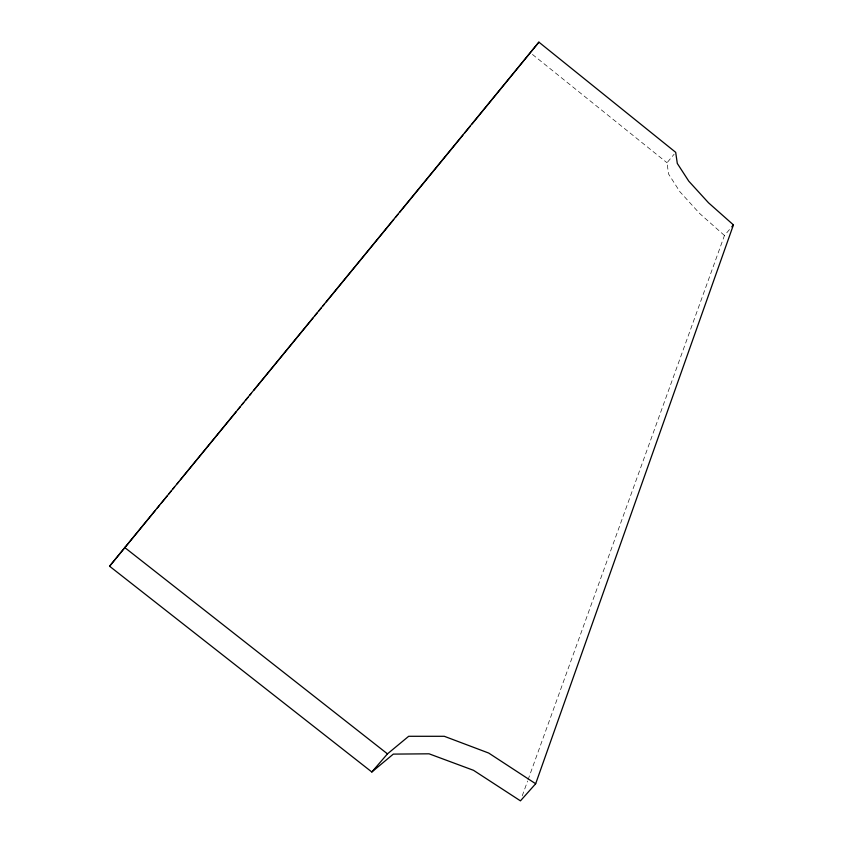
<?xml version="1.0" encoding="UTF-8"?>
<svg xmlns="http://www.w3.org/2000/svg" width="843" height="843" viewBox="0 0 843 843"><rect width="100%" height="100%" fill="white"/><g stroke="black" fill="none" stroke-linecap="round" stroke-linejoin="round"><path stroke-width="0.63" stroke-dasharray="4.21 3.16" d="M522.228 795.897L527.592 781.061M528.034 779.817L724.453 235.503L730.164 228.748M724.453 235.503L699.595 213.437L679.932 191.772L668.541 173.974L667.024 162.773L674.115 154.227M532.46 54.437L667.024 162.773"/><path stroke-width="1.26" d="M535.663 783.748L733.431 224.891L708.52 202.805L688.773 181.161L677.298 163.437L675.686 152.33L538.898 42.15L109.569 566.222L371.837 771.998L393.312 754.106L429.066 753.811L473.513 770.312L520.447 800.85L535.663 783.748L488.677 753.041L444.293 736.297L408.686 736.287L387.474 753.863L371.837 771.998M538.898 42.15L472.08 123.963M109.569 566.222L155.407 510.3M157.072 508.266L159.569 505.22M161.234 503.187L167.072 496.074M168.737 494.04L171.234 490.984M172.899 488.951L174.575 486.917M177.072 483.871L178.737 481.838M180.402 479.804L236.24 411.69M237.905 409.656L240.403 406.6M242.078 404.566L243.743 402.532M245.408 400.499L247.905 397.453M249.57 395.42L251.246 393.386M253.743 390.341L312.911 318.148M314.576 316.114L317.073 313.069M318.738 311.035L321.246 307.99M322.911 305.956L324.576 303.923M326.241 301.889L393.744 219.538M395.409 217.505L397.917 214.449M399.582 212.415L462.912 135.154M464.577 133.12L470.415 125.997M731.798 226.82L733.431 224.891M124.543 547.381L387.474 753.863"/></g></svg>
